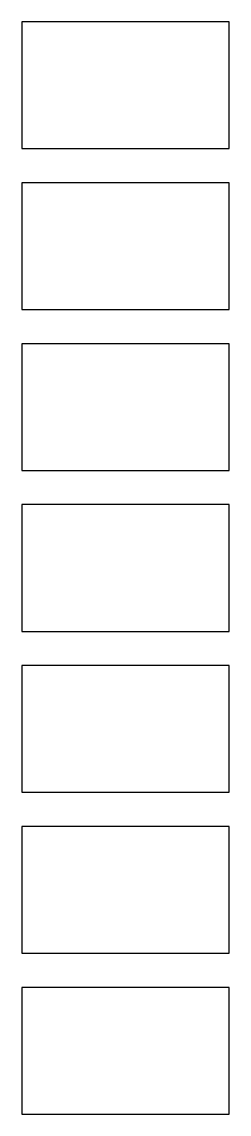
# Model space of a CAD drawing. Header units: millimetres. Extents: x -1 to 18.8, y 1.7 to 19.
# Drawn here: x -0.99 to 2.28, y 1.73 to 18.97 of the extents above.
import ezdxf

# ---------------------------------------------------------------- set-up
doc = ezdxf.new("R2010")
doc.units = ezdxf.units.MM
doc.layers.get('0').update_dxf_attribs({"linetype": 'CONTINUOUS'})

msp = doc.modelspace()

# ---------------------------------------------------------------- linework, layer by layer
for points in [[(2.28, 16.97), (2.28, 18.97), (-0.99, 18.97), (-0.99, 16.97)], [(2.28, 14.43), (2.28, 16.43), (-0.99, 16.43), (-0.99, 14.43)], [(2.28, 11.89), (2.28, 13.89), (-0.99, 13.89), (-0.99, 11.89)], [(2.28, 9.35), (2.28, 11.35), (-0.99, 11.35), (-0.99, 9.35)], [(2.28, 6.81), (2.28, 8.81), (-0.99, 8.81), (-0.99, 6.81)], [(2.28, 4.27), (2.28, 6.27), (-0.99, 6.27), (-0.99, 4.27)], [(2.28, 1.73), (2.28, 3.73), (-0.99, 3.73), (-0.99, 1.73)]]:
    msp.add_lwpolyline(points, close=True)

doc.saveas('drawing.dxf')
